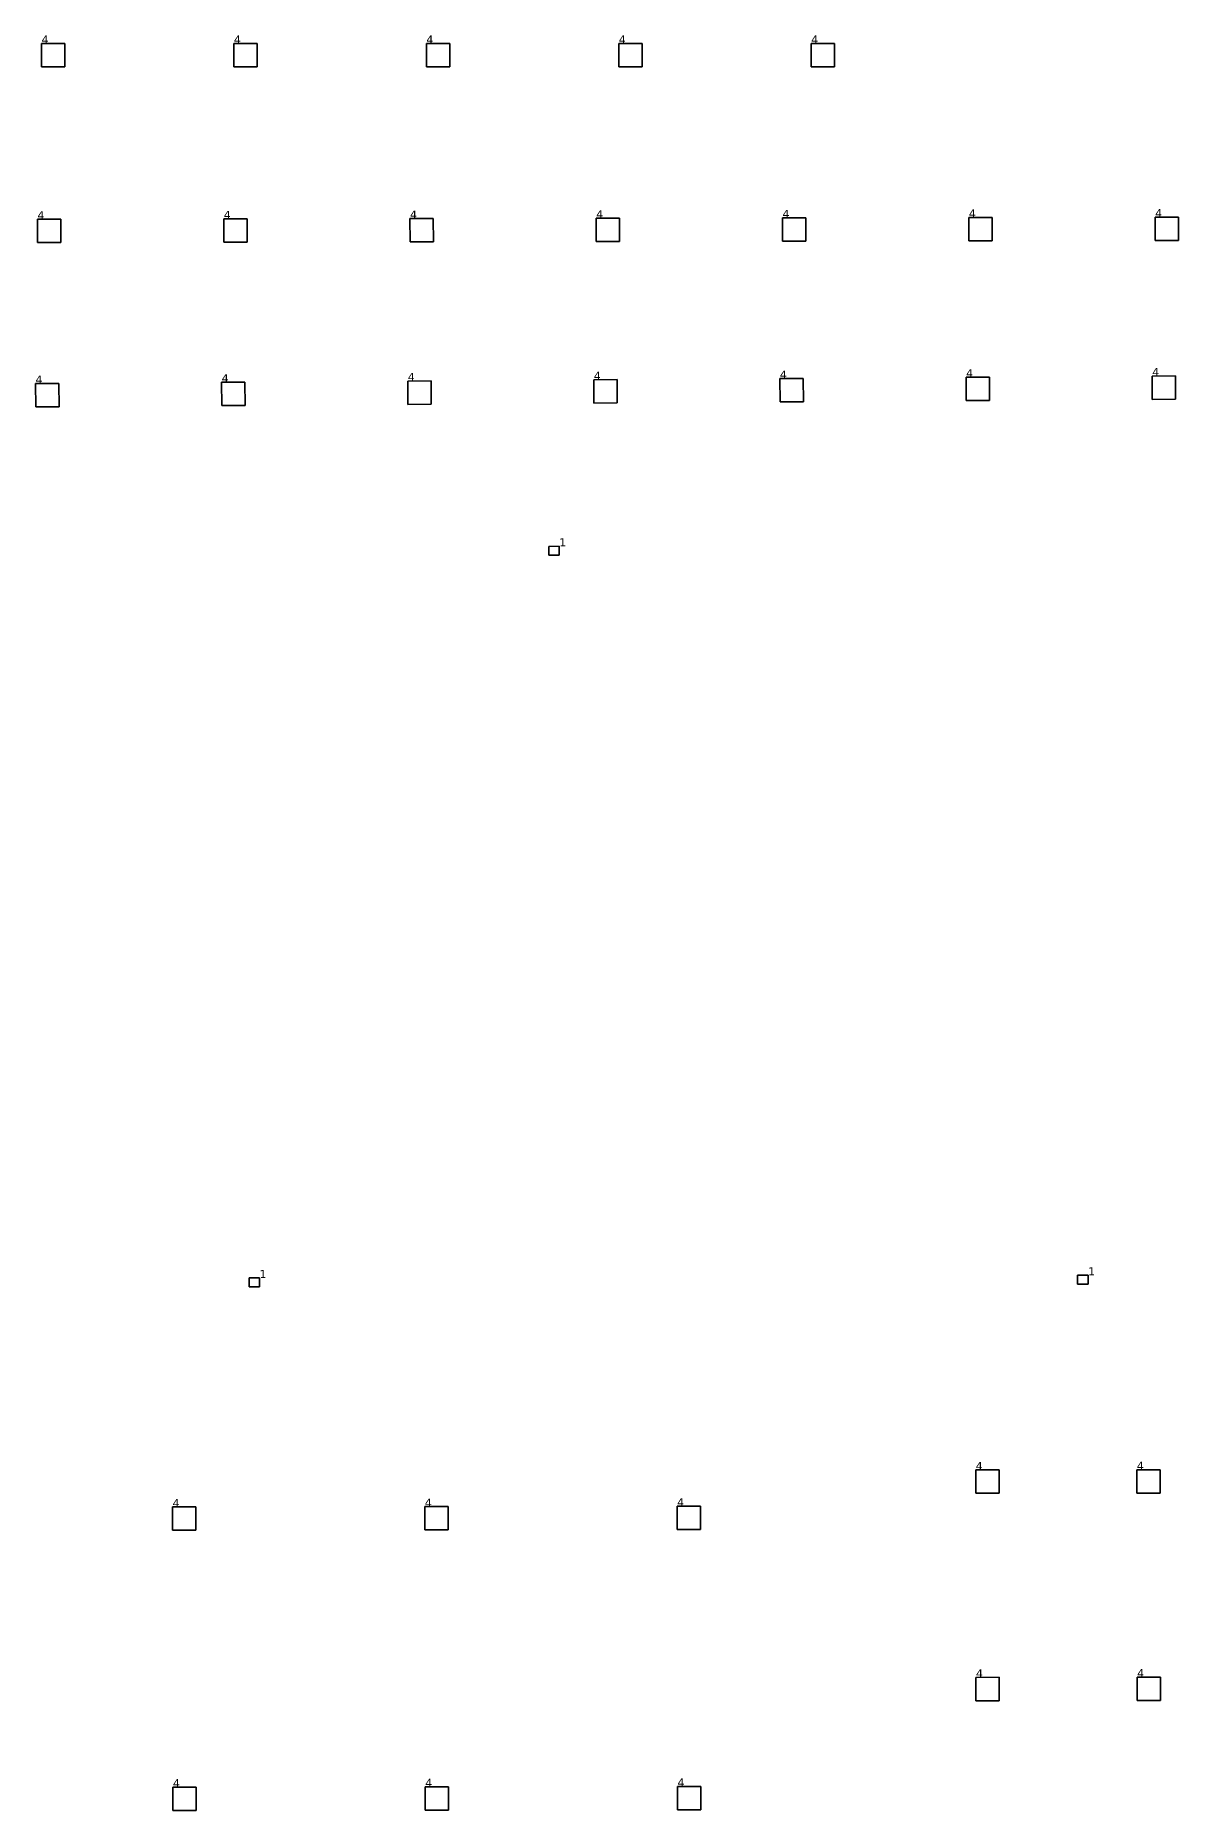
# Model space of a CAD drawing. Header units: inches. Extents: x -3 to 1235, y -1 to 963.
# Drawn here: x 78.65 to 104.36, y 103.44 to 143.37 of the extents above; entities that cross this region are included whole.
import ezdxf

# ---------------------------------------------------------------- set-up
doc = ezdxf.new("R2010")
doc.units = ezdxf.units.IN
doc.header["$MEASUREMENT"] = 0
doc.layers.add('DLX_TERR_LUM', color=7, linetype='Continuous', true_color=0x000000)
doc.layers.add('DLX_TERR_LUMKEY_IDX', color=7, linetype='Continuous', true_color=0x7f7f7f)
doc.styles.add('TableTextStyle', font='')
doc.styles.get('TableTextStyle').set_extended_font_data('VERDANA.TTF')

msp = doc.modelspace()

# ---------------------------------------------------------------- linework, layer by layer
at = {"layer": 'DLX_TERR_LUM'}
for points in [[(78.787, 142.666, 0), (78.787, 143.191, 0)], [(78.787, 143.191, 0), (78.787, 143.191, 0)], [(78.787, 143.191, 0), (78.787, 142.666, 0)], [(78.787, 143.191, 0), (79.312, 143.191, 0)], [(79.312, 143.191, 0), (78.787, 143.191, 0)], [(78.787, 143.191, 0), (78.787, 143.191, 0)], [(79.312, 143.191, 0), (78.787, 143.191, 0)], [(78.787, 143.191, 0), (78.787, 142.666, 0)], [(78.787, 142.666, 0), (78.787, 143.191, 0)], [(78.787, 143.191, 0), (79.312, 143.191, 0)], [(79.312, 143.191, 0), (79.312, 143.191, 0)], [(79.312, 143.191, 0), (79.312, 142.666, 0)], [(79.312, 142.666, 0), (79.312, 143.191, 0)], [(79.312, 143.191, 0), (79.312, 143.191, 0)], [(79.312, 142.666, 0), (79.312, 143.191, 0)], [(79.312, 143.191, 0), (79.312, 142.666, 0)], [(83.115, 142.666, 0), (83.115, 143.191, 0)], [(83.115, 143.191, 0), (83.115, 143.191, 0)], [(83.115, 143.191, 0), (83.115, 142.666, 0)], [(83.115, 143.191, 0), (83.64, 143.191, 0)], [(83.64, 143.191, 0), (83.115, 143.191, 0)], [(83.115, 143.191, 0), (83.115, 143.191, 0)], [(83.64, 143.191, 0), (83.115, 143.191, 0)], [(83.115, 143.191, 0), (83.115, 142.666, 0)], [(83.115, 142.666, 0), (83.115, 143.191, 0)], [(83.115, 143.191, 0), (83.64, 143.191, 0)], [(83.64, 143.191, 0), (83.64, 143.191, 0)], [(83.64, 143.191, 0), (83.64, 142.666, 0)], [(83.64, 142.666, 0), (83.64, 143.191, 0)], [(83.64, 143.191, 0), (83.64, 143.191, 0)], [(83.64, 142.666, 0), (83.64, 143.191, 0)], [(83.64, 143.191, 0), (83.64, 142.666, 0)], [(87.444, 142.666, 0), (87.444, 143.191, 0)], [(87.444, 143.191, 0), (87.444, 143.191, 0)], [(87.444, 143.191, 0), (87.444, 142.666, 0)], [(87.444, 143.191, 0), (87.969, 143.191, 0)], [(87.969, 143.191, 0), (87.444, 143.191, 0)], [(87.444, 143.191, 0), (87.444, 143.191, 0)], [(87.969, 143.191, 0), (87.444, 143.191, 0)], [(87.444, 143.191, 0), (87.444, 142.666, 0)], [(87.444, 142.666, 0), (87.444, 143.191, 0)], [(87.444, 143.191, 0), (87.969, 143.191, 0)], [(87.969, 143.191, 0), (87.969, 143.191, 0)], [(87.969, 143.191, 0), (87.969, 142.666, 0)], [(87.969, 142.666, 0), (87.969, 143.191, 0)], [(87.969, 143.191, 0), (87.969, 143.191, 0)], [(87.969, 142.666, 0), (87.969, 143.191, 0)], [(87.969, 143.191, 0), (87.969, 142.666, 0)], [(91.773, 142.666, 0), (91.773, 143.191, 0)], [(91.773, 143.191, 0), (91.773, 143.191, 0)], [(91.773, 143.191, 0), (91.773, 142.666, 0)], [(91.773, 143.191, 0), (92.298, 143.191, 0)], [(92.298, 143.191, 0), (91.773, 143.191, 0)], [(91.773, 143.191, 0), (91.773, 143.191, 0)], [(92.298, 143.191, 0), (91.773, 143.191, 0)], [(91.773, 143.191, 0), (91.773, 142.666, 0)], [(91.773, 142.666, 0), (91.773, 143.191, 0)], [(91.773, 143.191, 0), (92.298, 143.191, 0)], [(92.298, 143.191, 0), (92.298, 143.191, 0)], [(92.298, 143.191, 0), (92.298, 142.666, 0)], [(92.298, 142.666, 0), (92.298, 143.191, 0)], [(92.298, 143.191, 0), (92.298, 143.191, 0)], [(92.298, 142.666, 0), (92.298, 143.191, 0)], [(92.298, 143.191, 0), (92.298, 142.666, 0)], [(96.101, 142.666, 0), (96.101, 143.191, 0)], [(96.101, 143.191, 0), (96.101, 143.191, 0)], [(96.101, 143.191, 0), (96.101, 142.666, 0)], [(96.101, 143.191, 0), (96.626, 143.191, 0)], [(96.626, 143.191, 0), (96.101, 143.191, 0)], [(96.101, 143.191, 0), (96.101, 143.191, 0)], [(96.626, 143.191, 0), (96.101, 143.191, 0)], [(96.101, 143.191, 0), (96.101, 142.666, 0)], [(96.101, 142.666, 0), (96.101, 143.191, 0)], [(96.101, 143.191, 0), (96.626, 143.191, 0)], [(96.626, 143.191, 0), (96.626, 143.191, 0)], [(96.626, 143.191, 0), (96.626, 142.666, 0)], [(96.626, 142.666, 0), (96.626, 143.191, 0)], [(96.626, 143.191, 0), (96.626, 143.191, 0)], [(96.626, 142.666, 0), (96.626, 143.191, 0)], [(96.626, 143.191, 0), (96.626, 142.666, 0)], [(79.312, 142.666, 0), (78.787, 142.666, 0)], [(78.787, 142.666, 0), (78.787, 142.666, 0)], [(78.787, 142.666, 0), (79.312, 142.666, 0)], [(78.787, 142.666, 0), (78.787, 142.666, 0)], [(78.787, 142.666, 0), (79.312, 142.666, 0)], [(79.312, 142.666, 0), (78.787, 142.666, 0)], [(79.312, 142.666, 0), (79.312, 142.666, 0)], [(79.312, 142.666, 0), (79.312, 142.666, 0)], [(83.64, 142.666, 0), (83.115, 142.666, 0)], [(83.115, 142.666, 0), (83.115, 142.666, 0)], [(83.115, 142.666, 0), (83.64, 142.666, 0)], [(83.115, 142.666, 0), (83.115, 142.666, 0)], [(83.115, 142.666, 0), (83.64, 142.666, 0)], [(83.64, 142.666, 0), (83.115, 142.666, 0)], [(83.64, 142.666, 0), (83.64, 142.666, 0)], [(83.64, 142.666, 0), (83.64, 142.666, 0)], [(87.969, 142.666, 0), (87.444, 142.666, 0)], [(87.444, 142.666, 0), (87.444, 142.666, 0)], [(87.444, 142.666, 0), (87.969, 142.666, 0)], [(87.444, 142.666, 0), (87.444, 142.666, 0)], [(87.444, 142.666, 0), (87.969, 142.666, 0)], [(87.969, 142.666, 0), (87.444, 142.666, 0)], [(87.969, 142.666, 0), (87.969, 142.666, 0)], [(87.969, 142.666, 0), (87.969, 142.666, 0)], [(92.298, 142.666, 0), (91.773, 142.666, 0)], [(91.773, 142.666, 0), (91.773, 142.666, 0)], [(91.773, 142.666, 0), (92.298, 142.666, 0)], [(91.773, 142.666, 0), (91.773, 142.666, 0)], [(91.773, 142.666, 0), (92.298, 142.666, 0)], [(92.298, 142.666, 0), (91.773, 142.666, 0)], [(92.298, 142.666, 0), (92.298, 142.666, 0)], [(92.298, 142.666, 0), (92.298, 142.666, 0)], [(96.626, 142.666, 0), (96.101, 142.666, 0)], [(96.101, 142.666, 0), (96.101, 142.666, 0)], [(96.101, 142.666, 0), (96.626, 142.666, 0)], [(96.101, 142.666, 0), (96.101, 142.666, 0)], [(96.101, 142.666, 0), (96.626, 142.666, 0)], [(96.626, 142.666, 0), (96.101, 142.666, 0)], [(96.626, 142.666, 0), (96.626, 142.666, 0)], [(96.626, 142.666, 0), (96.626, 142.666, 0)], [(78.694, 139.237, 0), (79.219, 139.238, 0)], [(79.219, 139.238, 0), (78.694, 139.237, 0)], [(79.219, 139.238, 0), (78.694, 139.237, 0)], [(78.694, 139.237, 0), (79.219, 139.238, 0)], [(78.695, 138.712, 0), (78.694, 139.237, 0)], [(78.694, 139.237, 0), (78.694, 139.237, 0)], [(78.694, 139.237, 0), (78.695, 138.712, 0)], [(78.694, 139.237, 0), (78.694, 139.237, 0)], [(78.694, 139.237, 0), (78.695, 138.712, 0)], [(78.695, 138.712, 0), (78.694, 139.237, 0)], [(79.219, 139.238, 0), (79.219, 139.238, 0)], [(79.219, 139.238, 0), (79.22, 138.713, 0)], [(79.22, 138.713, 0), (79.219, 139.238, 0)], [(79.219, 139.238, 0), (79.219, 139.238, 0)], [(79.22, 138.713, 0), (79.219, 139.238, 0)], [(79.219, 139.238, 0), (79.22, 138.713, 0)], [(82.885, 139.245, 0), (83.41, 139.246, 0)], [(83.41, 139.246, 0), (82.885, 139.245, 0)], [(83.41, 139.246, 0), (82.885, 139.245, 0)], [(82.885, 139.245, 0), (83.41, 139.246, 0)], [(82.886, 138.72, 0), (82.885, 139.245, 0)], [(82.885, 139.245, 0), (82.885, 139.245, 0)], [(82.885, 139.245, 0), (82.886, 138.72, 0)], [(82.885, 139.245, 0), (82.885, 139.245, 0)], [(82.885, 139.245, 0), (82.886, 138.72, 0)], [(82.886, 138.72, 0), (82.885, 139.245, 0)], [(83.41, 139.246, 0), (83.41, 139.246, 0)], [(83.41, 139.246, 0), (83.411, 138.721, 0)], [(83.411, 138.721, 0), (83.41, 139.246, 0)], [(83.41, 139.246, 0), (83.41, 139.246, 0)], [(83.411, 138.721, 0), (83.41, 139.246, 0)], [(83.41, 139.246, 0), (83.411, 138.721, 0)], [(87.076, 139.253, 0), (87.601, 139.254, 0)], [(87.601, 139.254, 0), (87.076, 139.253, 0)], [(87.601, 139.254, 0), (87.076, 139.253, 0)], [(87.076, 139.253, 0), (87.601, 139.254, 0)], [(87.077, 138.728, 0), (87.076, 139.253, 0)], [(87.076, 139.253, 0), (87.076, 139.253, 0)], [(87.076, 139.253, 0), (87.077, 138.728, 0)], [(87.076, 139.253, 0), (87.076, 139.253, 0)], [(87.076, 139.253, 0), (87.077, 138.728, 0)], [(87.077, 138.728, 0), (87.076, 139.253, 0)], [(87.601, 139.254, 0), (87.601, 139.254, 0)], [(87.601, 139.254, 0), (87.602, 138.729, 0)], [(87.602, 138.729, 0), (87.601, 139.254, 0)], [(87.601, 139.254, 0), (87.601, 139.254, 0)], [(87.602, 138.729, 0), (87.601, 139.254, 0)], [(87.601, 139.254, 0), (87.602, 138.729, 0)], [(91.266, 139.261, 0), (91.791, 139.262, 0)], [(91.791, 139.262, 0), (91.266, 139.261, 0)], [(91.791, 139.262, 0), (91.266, 139.261, 0)], [(91.266, 139.261, 0), (91.791, 139.262, 0)], [(91.267, 138.736, 0), (91.266, 139.261, 0)], [(91.266, 139.261, 0), (91.266, 139.261, 0)], [(91.266, 139.261, 0), (91.267, 138.736, 0)], [(91.266, 139.261, 0), (91.266, 139.261, 0)], [(91.266, 139.261, 0), (91.267, 138.736, 0)], [(91.267, 138.736, 0), (91.266, 139.261, 0)], [(91.791, 139.262, 0), (91.791, 139.262, 0)], [(91.791, 139.262, 0), (91.792, 138.737, 0)], [(91.792, 138.737, 0), (91.791, 139.262, 0)], [(91.791, 139.262, 0), (91.791, 139.262, 0)], [(91.792, 138.737, 0), (91.791, 139.262, 0)], [(91.791, 139.262, 0), (91.792, 138.737, 0)], [(95.457, 139.269, 0), (95.982, 139.27, 0)], [(95.982, 139.27, 0), (95.457, 139.269, 0)], [(95.982, 139.27, 0), (95.457, 139.269, 0)], [(95.457, 139.269, 0), (95.982, 139.27, 0)], [(95.458, 138.744, 0), (95.457, 139.269, 0)], [(95.457, 139.269, 0), (95.457, 139.269, 0)], [(95.457, 139.269, 0), (95.458, 138.744, 0)], [(95.457, 139.269, 0), (95.457, 139.269, 0)], [(95.457, 139.269, 0), (95.458, 138.744, 0)], [(95.458, 138.744, 0), (95.457, 139.269, 0)], [(95.982, 139.27, 0), (95.982, 139.27, 0)], [(95.982, 139.27, 0), (95.983, 138.745, 0)], [(95.983, 138.745, 0), (95.982, 139.27, 0)], [(95.982, 139.27, 0), (95.982, 139.27, 0)], [(95.983, 138.745, 0), (95.982, 139.27, 0)], [(95.982, 139.27, 0), (95.983, 138.745, 0)], [(99.648, 139.277, 0), (100.173, 139.278, 0)], [(100.173, 139.278, 0), (99.648, 139.277, 0)], [(100.173, 139.278, 0), (99.648, 139.277, 0)], [(99.648, 139.277, 0), (100.173, 139.278, 0)], [(99.649, 138.752, 0), (99.648, 139.277, 0)], [(99.648, 139.277, 0), (99.648, 139.277, 0)], [(99.648, 139.277, 0), (99.649, 138.752, 0)], [(99.648, 139.277, 0), (99.648, 139.277, 0)], [(99.648, 139.277, 0), (99.649, 138.752, 0)], [(99.649, 138.752, 0), (99.648, 139.277, 0)], [(100.173, 139.278, 0), (100.173, 139.278, 0)], [(100.173, 139.278, 0), (100.174, 138.753, 0)], [(100.174, 138.753, 0), (100.173, 139.278, 0)], [(100.173, 139.278, 0), (100.173, 139.278, 0)], [(100.174, 138.753, 0), (100.173, 139.278, 0)], [(100.173, 139.278, 0), (100.174, 138.753, 0)], [(103.839, 139.285, 0), (104.364, 139.286, 0)], [(104.364, 139.286, 0), (103.839, 139.285, 0)], [(104.364, 139.286, 0), (103.839, 139.285, 0)], [(103.839, 139.285, 0), (104.364, 139.286, 0)], [(103.84, 138.76, 0), (103.839, 139.285, 0)], [(103.839, 139.285, 0), (103.839, 139.285, 0)], [(103.839, 139.285, 0), (103.84, 138.76, 0)], [(103.839, 139.285, 0), (103.839, 139.285, 0)], [(103.839, 139.285, 0), (103.84, 138.76, 0)], [(103.84, 138.76, 0), (103.839, 139.285, 0)], [(104.364, 139.286, 0), (104.364, 139.286, 0)], [(104.364, 139.286, 0), (104.365, 138.761, 0)], [(104.365, 138.761, 0), (104.364, 139.286, 0)], [(104.364, 139.286, 0), (104.364, 139.286, 0)], [(104.365, 138.761, 0), (104.364, 139.286, 0)], [(104.364, 139.286, 0), (104.365, 138.761, 0)], [(79.22, 138.713, 0), (78.695, 138.712, 0)], [(78.695, 138.712, 0), (79.22, 138.713, 0)], [(78.695, 138.712, 0), (79.22, 138.713, 0)], [(79.22, 138.713, 0), (78.695, 138.712, 0)], [(78.695, 138.712, 0), (78.695, 138.712, 0)], [(78.695, 138.712, 0), (78.695, 138.712, 0)], [(79.22, 138.713, 0), (79.22, 138.713, 0)], [(79.22, 138.713, 0), (79.22, 138.713, 0)], [(83.411, 138.721, 0), (82.886, 138.72, 0)], [(82.886, 138.72, 0), (83.411, 138.721, 0)], [(82.886, 138.72, 0), (83.411, 138.721, 0)], [(83.411, 138.721, 0), (82.886, 138.72, 0)], [(82.886, 138.72, 0), (82.886, 138.72, 0)], [(82.886, 138.72, 0), (82.886, 138.72, 0)], [(83.411, 138.721, 0), (83.411, 138.721, 0)], [(83.411, 138.721, 0), (83.411, 138.721, 0)], [(87.602, 138.729, 0), (87.077, 138.728, 0)], [(87.077, 138.728, 0), (87.602, 138.729, 0)], [(87.077, 138.728, 0), (87.602, 138.729, 0)], [(87.602, 138.729, 0), (87.077, 138.728, 0)], [(87.077, 138.728, 0), (87.077, 138.728, 0)], [(87.077, 138.728, 0), (87.077, 138.728, 0)], [(87.602, 138.729, 0), (87.602, 138.729, 0)], [(87.602, 138.729, 0), (87.602, 138.729, 0)], [(91.792, 138.737, 0), (91.267, 138.736, 0)], [(91.267, 138.736, 0), (91.792, 138.737, 0)], [(91.267, 138.736, 0), (91.792, 138.737, 0)], [(91.792, 138.737, 0), (91.267, 138.736, 0)], [(91.267, 138.736, 0), (91.267, 138.736, 0)], [(91.267, 138.736, 0), (91.267, 138.736, 0)], [(91.792, 138.737, 0), (91.792, 138.737, 0)], [(91.792, 138.737, 0), (91.792, 138.737, 0)], [(95.983, 138.745, 0), (95.458, 138.744, 0)], [(95.458, 138.744, 0), (95.983, 138.745, 0)], [(95.458, 138.744, 0), (95.983, 138.745, 0)], [(95.983, 138.745, 0), (95.458, 138.744, 0)], [(95.458, 138.744, 0), (95.458, 138.744, 0)], [(95.458, 138.744, 0), (95.458, 138.744, 0)], [(95.983, 138.745, 0), (95.983, 138.745, 0)], [(95.983, 138.745, 0), (95.983, 138.745, 0)], [(100.174, 138.753, 0), (99.649, 138.752, 0)], [(99.649, 138.752, 0), (100.174, 138.753, 0)], [(99.649, 138.752, 0), (100.174, 138.753, 0)], [(100.174, 138.753, 0), (99.649, 138.752, 0)], [(99.649, 138.752, 0), (99.649, 138.752, 0)], [(99.649, 138.752, 0), (99.649, 138.752, 0)], [(100.174, 138.753, 0), (100.174, 138.753, 0)], [(100.174, 138.753, 0), (100.174, 138.753, 0)], [(104.365, 138.761, 0), (103.84, 138.76, 0)], [(103.84, 138.76, 0), (104.365, 138.761, 0)], [(103.84, 138.76, 0), (104.365, 138.761, 0)], [(104.365, 138.761, 0), (103.84, 138.76, 0)], [(103.84, 138.76, 0), (103.84, 138.76, 0)], [(103.84, 138.76, 0), (103.84, 138.76, 0)], [(104.365, 138.761, 0), (104.365, 138.761, 0)], [(104.365, 138.761, 0), (104.365, 138.761, 0)], [(78.651, 135.542, 0), (79.176, 135.545, 0)], [(79.176, 135.545, 0), (78.651, 135.542, 0)], [(79.176, 135.545, 0), (78.651, 135.542, 0)], [(78.651, 135.542, 0), (79.176, 135.545, 0)], [(78.655, 135.017, 0), (78.651, 135.542, 0)], [(78.651, 135.542, 0), (78.651, 135.542, 0)], [(78.651, 135.542, 0), (78.655, 135.017, 0)], [(78.651, 135.542, 0), (78.651, 135.542, 0)], [(78.651, 135.542, 0), (78.655, 135.017, 0)], [(78.655, 135.017, 0), (78.651, 135.542, 0)], [(79.176, 135.545, 0), (79.176, 135.545, 0)], [(79.176, 135.545, 0), (79.18, 135.02, 0)], [(79.18, 135.02, 0), (79.176, 135.545, 0)], [(79.176, 135.545, 0), (79.176, 135.545, 0)], [(79.18, 135.02, 0), (79.176, 135.545, 0)], [(79.176, 135.545, 0), (79.18, 135.02, 0)], [(82.838, 135.57, 0), (83.363, 135.574, 0)], [(83.363, 135.574, 0), (82.838, 135.57, 0)], [(83.363, 135.574, 0), (82.838, 135.57, 0)], [(82.838, 135.57, 0), (83.363, 135.574, 0)], [(82.841, 135.045, 0), (82.838, 135.57, 0)], [(82.838, 135.57, 0), (82.838, 135.57, 0)], [(82.838, 135.57, 0), (82.841, 135.045, 0)], [(82.838, 135.57, 0), (82.838, 135.57, 0)], [(82.838, 135.57, 0), (82.841, 135.045, 0)], [(82.841, 135.045, 0), (82.838, 135.57, 0)], [(83.363, 135.574, 0), (83.363, 135.574, 0)], [(83.363, 135.574, 0), (83.366, 135.049, 0)], [(83.366, 135.049, 0), (83.363, 135.574, 0)], [(83.363, 135.574, 0), (83.363, 135.574, 0)], [(83.366, 135.049, 0), (83.363, 135.574, 0)], [(83.363, 135.574, 0), (83.366, 135.049, 0)], [(87.025, 135.598, 0), (87.55, 135.602, 0)], [(87.55, 135.602, 0), (87.025, 135.598, 0)], [(87.55, 135.602, 0), (87.025, 135.598, 0)], [(87.025, 135.598, 0), (87.55, 135.602, 0)], [(87.028, 135.073, 0), (87.025, 135.598, 0)], [(87.025, 135.598, 0), (87.025, 135.598, 0)], [(87.025, 135.598, 0), (87.028, 135.073, 0)], [(87.025, 135.598, 0), (87.025, 135.598, 0)], [(87.025, 135.598, 0), (87.028, 135.073, 0)], [(87.028, 135.073, 0), (87.025, 135.598, 0)], [(87.55, 135.602, 0), (87.55, 135.602, 0)], [(87.55, 135.602, 0), (87.553, 135.077, 0)], [(87.553, 135.077, 0), (87.55, 135.602, 0)], [(87.55, 135.602, 0), (87.55, 135.602, 0)], [(87.553, 135.077, 0), (87.55, 135.602, 0)], [(87.55, 135.602, 0), (87.553, 135.077, 0)], [(91.211, 135.627, 0), (91.736, 135.63, 0)], [(91.736, 135.63, 0), (91.211, 135.627, 0)], [(91.736, 135.63, 0), (91.211, 135.627, 0)], [(91.211, 135.627, 0), (91.736, 135.63, 0)], [(91.215, 135.102, 0), (91.211, 135.627, 0)], [(91.211, 135.627, 0), (91.211, 135.627, 0)], [(91.211, 135.627, 0), (91.215, 135.102, 0)], [(91.211, 135.627, 0), (91.211, 135.627, 0)], [(91.211, 135.627, 0), (91.215, 135.102, 0)], [(91.215, 135.102, 0), (91.211, 135.627, 0)], [(91.736, 135.63, 0), (91.736, 135.63, 0)], [(91.736, 135.63, 0), (91.74, 135.105, 0)], [(91.74, 135.105, 0), (91.736, 135.63, 0)], [(91.736, 135.63, 0), (91.736, 135.63, 0)], [(91.74, 135.105, 0), (91.736, 135.63, 0)], [(91.736, 135.63, 0), (91.74, 135.105, 0)], [(95.398, 135.655, 0), (95.923, 135.658, 0)], [(95.923, 135.658, 0), (95.398, 135.655, 0)], [(95.923, 135.658, 0), (95.398, 135.655, 0)], [(95.398, 135.655, 0), (95.923, 135.658, 0)], [(95.402, 135.13, 0), (95.398, 135.655, 0)], [(95.398, 135.655, 0), (95.398, 135.655, 0)], [(95.398, 135.655, 0), (95.402, 135.13, 0)], [(95.398, 135.655, 0), (95.398, 135.655, 0)], [(95.398, 135.655, 0), (95.402, 135.13, 0)], [(95.402, 135.13, 0), (95.398, 135.655, 0)], [(95.923, 135.658, 0), (95.923, 135.658, 0)], [(95.923, 135.658, 0), (95.927, 135.133, 0)], [(95.927, 135.133, 0), (95.923, 135.658, 0)], [(95.923, 135.658, 0), (95.923, 135.658, 0)], [(95.927, 135.133, 0), (95.923, 135.658, 0)], [(95.923, 135.658, 0), (95.927, 135.133, 0)], [(99.585, 135.683, 0), (100.11, 135.687, 0)], [(100.11, 135.687, 0), (99.585, 135.683, 0)], [(100.11, 135.687, 0), (99.585, 135.683, 0)], [(99.585, 135.683, 0), (100.11, 135.687, 0)], [(99.588, 135.158, 0), (99.585, 135.683, 0)], [(99.585, 135.683, 0), (99.585, 135.683, 0)], [(99.585, 135.683, 0), (99.588, 135.158, 0)], [(99.585, 135.683, 0), (99.585, 135.683, 0)], [(99.585, 135.683, 0), (99.588, 135.158, 0)], [(99.588, 135.158, 0), (99.585, 135.683, 0)], [(100.11, 135.687, 0), (100.11, 135.687, 0)], [(100.11, 135.687, 0), (100.113, 135.162, 0)], [(100.113, 135.162, 0), (100.11, 135.687, 0)], [(100.11, 135.687, 0), (100.11, 135.687, 0)], [(100.113, 135.162, 0), (100.11, 135.687, 0)], [(100.11, 135.687, 0), (100.113, 135.162, 0)], [(103.772, 135.711, 0), (104.297, 135.715, 0)], [(104.297, 135.715, 0), (103.772, 135.711, 0)], [(104.297, 135.715, 0), (103.772, 135.711, 0)], [(103.772, 135.711, 0), (104.297, 135.715, 0)], [(103.775, 135.186, 0), (103.772, 135.711, 0)], [(103.772, 135.711, 0), (103.772, 135.711, 0)], [(103.772, 135.711, 0), (103.775, 135.186, 0)], [(103.772, 135.711, 0), (103.772, 135.711, 0)], [(103.772, 135.711, 0), (103.775, 135.186, 0)], [(103.775, 135.186, 0), (103.772, 135.711, 0)], [(104.297, 135.715, 0), (104.297, 135.715, 0)], [(104.297, 135.715, 0), (104.3, 135.19, 0)], [(104.3, 135.19, 0), (104.297, 135.715, 0)], [(104.297, 135.715, 0), (104.297, 135.715, 0)], [(104.3, 135.19, 0), (104.297, 135.715, 0)], [(104.297, 135.715, 0), (104.3, 135.19, 0)], [(79.18, 135.02, 0), (78.655, 135.017, 0)], [(78.655, 135.017, 0), (79.18, 135.02, 0)], [(78.655, 135.017, 0), (79.18, 135.02, 0)], [(79.18, 135.02, 0), (78.655, 135.017, 0)], [(78.655, 135.017, 0), (78.655, 135.017, 0)], [(78.655, 135.017, 0), (78.655, 135.017, 0)], [(79.18, 135.02, 0), (79.18, 135.02, 0)], [(79.18, 135.02, 0), (79.18, 135.02, 0)], [(83.366, 135.049, 0), (82.841, 135.045, 0)], [(82.841, 135.045, 0), (83.366, 135.049, 0)], [(82.841, 135.045, 0), (83.366, 135.049, 0)], [(83.366, 135.049, 0), (82.841, 135.045, 0)], [(82.841, 135.045, 0), (82.841, 135.045, 0)], [(82.841, 135.045, 0), (82.841, 135.045, 0)], [(83.366, 135.049, 0), (83.366, 135.049, 0)], [(83.366, 135.049, 0), (83.366, 135.049, 0)], [(87.553, 135.077, 0), (87.028, 135.073, 0)], [(87.028, 135.073, 0), (87.553, 135.077, 0)], [(87.028, 135.073, 0), (87.553, 135.077, 0)], [(87.553, 135.077, 0), (87.028, 135.073, 0)], [(87.028, 135.073, 0), (87.028, 135.073, 0)], [(87.028, 135.073, 0), (87.028, 135.073, 0)], [(87.553, 135.077, 0), (87.553, 135.077, 0)], [(87.553, 135.077, 0), (87.553, 135.077, 0)], [(91.74, 135.105, 0), (91.215, 135.102, 0)], [(91.215, 135.102, 0), (91.74, 135.105, 0)], [(91.215, 135.102, 0), (91.74, 135.105, 0)], [(91.74, 135.105, 0), (91.215, 135.102, 0)], [(91.215, 135.102, 0), (91.215, 135.102, 0)], [(91.215, 135.102, 0), (91.215, 135.102, 0)], [(91.74, 135.105, 0), (91.74, 135.105, 0)], [(91.74, 135.105, 0), (91.74, 135.105, 0)], [(95.927, 135.133, 0), (95.402, 135.13, 0)], [(95.402, 135.13, 0), (95.927, 135.133, 0)], [(95.402, 135.13, 0), (95.927, 135.133, 0)], [(95.927, 135.133, 0), (95.402, 135.13, 0)], [(95.402, 135.13, 0), (95.402, 135.13, 0)], [(95.402, 135.13, 0), (95.402, 135.13, 0)], [(95.927, 135.133, 0), (95.927, 135.133, 0)], [(95.927, 135.133, 0), (95.927, 135.133, 0)], [(100.113, 135.162, 0), (99.588, 135.158, 0)], [(99.588, 135.158, 0), (100.113, 135.162, 0)], [(99.588, 135.158, 0), (100.113, 135.162, 0)], [(100.113, 135.162, 0), (99.588, 135.158, 0)], [(99.588, 135.158, 0), (99.588, 135.158, 0)], [(99.588, 135.158, 0), (99.588, 135.158, 0)], [(100.113, 135.162, 0), (100.113, 135.162, 0)], [(100.113, 135.162, 0), (100.113, 135.162, 0)], [(104.3, 135.19, 0), (103.775, 135.186, 0)], [(103.775, 135.186, 0), (104.3, 135.19, 0)], [(103.775, 135.186, 0), (104.3, 135.19, 0)], [(104.3, 135.19, 0), (103.775, 135.186, 0)], [(103.775, 135.186, 0), (103.775, 135.186, 0)], [(103.775, 135.186, 0), (103.775, 135.186, 0)], [(104.3, 135.19, 0), (104.3, 135.19, 0)], [(104.3, 135.19, 0), (104.3, 135.19, 0)], [(90.198, 131.879, 0), (90.433, 131.88, 0)], [(90.433, 131.88, 0), (90.198, 131.879, 0)], [(90.433, 131.88, 0), (90.198, 131.879, 0)], [(90.198, 131.879, 0), (90.433, 131.88, 0)], [(90.198, 131.679, 0), (90.198, 131.879, 0)], [(90.198, 131.879, 0), (90.198, 131.879, 0)], [(90.198, 131.879, 0), (90.198, 131.679, 0)], [(90.198, 131.879, 0), (90.198, 131.879, 0)], [(90.198, 131.879, 0), (90.198, 131.679, 0)], [(90.198, 131.679, 0), (90.198, 131.879, 0)], [(90.433, 131.88, 0), (90.433, 131.68, 0)], [(90.433, 131.68, 0), (90.433, 131.88, 0)], [(90.433, 131.88, 0), (90.433, 131.88, 0)], [(90.433, 131.88, 0), (90.433, 131.88, 0)], [(90.433, 131.68, 0), (90.433, 131.88, 0)], [(90.433, 131.88, 0), (90.433, 131.68, 0)], [(90.433, 131.68, 0), (90.198, 131.679, 0)], [(90.198, 131.679, 0), (90.433, 131.68, 0)], [(90.198, 131.679, 0), (90.433, 131.68, 0)], [(90.433, 131.68, 0), (90.198, 131.679, 0)], [(90.198, 131.679, 0), (90.198, 131.679, 0)], [(90.198, 131.679, 0), (90.198, 131.679, 0)], [(90.433, 131.68, 0), (90.433, 131.68, 0)], [(90.433, 131.68, 0), (90.433, 131.68, 0)], [(83.456, 115.222, 0), (83.456, 115.422, 0)], [(83.456, 115.422, 0), (83.456, 115.422, 0)], [(83.456, 115.422, 0), (83.456, 115.222, 0)], [(83.456, 115.422, 0), (83.691, 115.422, 0)], [(83.691, 115.422, 0), (83.456, 115.422, 0)], [(83.456, 115.422, 0), (83.456, 115.422, 0)], [(83.456, 115.422, 0), (83.456, 115.222, 0)], [(83.691, 115.422, 0), (83.456, 115.422, 0)], [(83.456, 115.222, 0), (83.456, 115.422, 0)], [(83.456, 115.422, 0), (83.691, 115.422, 0)], [(83.691, 115.422, 0), (83.691, 115.222, 0)], [(83.691, 115.222, 0), (83.691, 115.422, 0)], [(83.691, 115.422, 0), (83.691, 115.422, 0)], [(83.691, 115.422, 0), (83.691, 115.422, 0)], [(83.691, 115.222, 0), (83.691, 115.422, 0)], [(83.691, 115.422, 0), (83.691, 115.222, 0)], [(102.095, 115.282, 0), (102.095, 115.482, 0)], [(102.095, 115.482, 0), (102.095, 115.482, 0)], [(102.095, 115.482, 0), (102.095, 115.282, 0)], [(102.095, 115.482, 0), (102.33, 115.482, 0)], [(102.33, 115.482, 0), (102.095, 115.482, 0)], [(102.095, 115.482, 0), (102.095, 115.482, 0)], [(102.095, 115.482, 0), (102.095, 115.282, 0)], [(102.33, 115.482, 0), (102.095, 115.482, 0)], [(102.095, 115.282, 0), (102.095, 115.482, 0)], [(102.095, 115.482, 0), (102.33, 115.482, 0)], [(102.33, 115.482, 0), (102.33, 115.282, 0)], [(102.33, 115.282, 0), (102.33, 115.482, 0)], [(102.33, 115.482, 0), (102.33, 115.482, 0)], [(102.33, 115.482, 0), (102.33, 115.482, 0)], [(102.33, 115.282, 0), (102.33, 115.482, 0)], [(102.33, 115.482, 0), (102.33, 115.282, 0)], [(83.691, 115.222, 0), (83.456, 115.222, 0)], [(83.456, 115.222, 0), (83.456, 115.222, 0)], [(83.456, 115.222, 0), (83.691, 115.222, 0)], [(83.456, 115.222, 0), (83.456, 115.222, 0)], [(83.456, 115.222, 0), (83.691, 115.222, 0)], [(83.691, 115.222, 0), (83.456, 115.222, 0)], [(83.691, 115.222, 0), (83.691, 115.222, 0)], [(83.691, 115.222, 0), (83.691, 115.222, 0)], [(102.33, 115.282, 0), (102.095, 115.282, 0)], [(102.095, 115.282, 0), (102.095, 115.282, 0)], [(102.095, 115.282, 0), (102.33, 115.282, 0)], [(102.095, 115.282, 0), (102.095, 115.282, 0)], [(102.095, 115.282, 0), (102.33, 115.282, 0)], [(102.33, 115.282, 0), (102.095, 115.282, 0)], [(102.33, 115.282, 0), (102.33, 115.282, 0)], [(102.33, 115.282, 0), (102.33, 115.282, 0)], [(99.802, 111.103, 0), (100.327, 111.104, 0)], [(100.327, 111.104, 0), (99.802, 111.103, 0)], [(100.327, 111.104, 0), (99.802, 111.103, 0)], [(99.802, 111.103, 0), (100.327, 111.104, 0)], [(99.803, 110.578, 0), (99.802, 111.103, 0)], [(99.802, 111.103, 0), (99.802, 111.103, 0)], [(99.802, 111.103, 0), (99.803, 110.578, 0)], [(99.802, 111.103, 0), (99.802, 111.103, 0)], [(99.802, 111.103, 0), (99.803, 110.578, 0)], [(99.803, 110.578, 0), (99.802, 111.103, 0)], [(100.327, 111.104, 0), (100.327, 111.104, 0)], [(100.327, 111.104, 0), (100.328, 110.579, 0)], [(100.328, 110.579, 0), (100.327, 111.104, 0)], [(100.327, 111.104, 0), (100.327, 111.104, 0)], [(100.328, 110.579, 0), (100.327, 111.104, 0)], [(100.327, 111.104, 0), (100.328, 110.579, 0)], [(103.427, 111.108, 0), (103.952, 111.109, 0)], [(103.952, 111.109, 0), (103.427, 111.108, 0)], [(103.952, 111.109, 0), (103.427, 111.108, 0)], [(103.427, 111.108, 0), (103.952, 111.109, 0)], [(103.428, 110.583, 0), (103.427, 111.108, 0)], [(103.427, 111.108, 0), (103.427, 111.108, 0)], [(103.427, 111.108, 0), (103.428, 110.583, 0)], [(103.427, 111.108, 0), (103.427, 111.108, 0)], [(103.427, 111.108, 0), (103.428, 110.583, 0)], [(103.428, 110.583, 0), (103.427, 111.108, 0)], [(103.952, 111.109, 0), (103.952, 111.109, 0)], [(103.952, 111.109, 0), (103.953, 110.584, 0)], [(103.953, 110.584, 0), (103.952, 111.109, 0)], [(103.952, 111.109, 0), (103.952, 111.109, 0)], [(103.953, 110.584, 0), (103.952, 111.109, 0)], [(103.952, 111.109, 0), (103.953, 110.584, 0)], [(81.734, 110.271, 0), (82.259, 110.272, 0)], [(82.259, 110.272, 0), (81.734, 110.271, 0)], [(82.259, 110.272, 0), (81.734, 110.271, 0)], [(81.734, 110.271, 0), (82.259, 110.272, 0)], [(81.735, 109.746, 0), (81.734, 110.271, 0)], [(81.734, 110.271, 0), (81.734, 110.271, 0)], [(81.734, 110.271, 0), (81.735, 109.746, 0)], [(81.734, 110.271, 0), (81.734, 110.271, 0)], [(81.734, 110.271, 0), (81.735, 109.746, 0)], [(81.735, 109.746, 0), (81.734, 110.271, 0)], [(82.259, 110.272, 0), (82.259, 110.272, 0)], [(82.259, 110.272, 0), (82.26, 109.747, 0)], [(82.26, 109.747, 0), (82.259, 110.272, 0)], [(82.259, 110.272, 0), (82.259, 110.272, 0)], [(82.26, 109.747, 0), (82.259, 110.272, 0)], [(82.259, 110.272, 0), (82.26, 109.747, 0)], [(87.41, 110.279, 0), (87.935, 110.28, 0)], [(87.935, 110.28, 0), (87.41, 110.279, 0)], [(87.935, 110.28, 0), (87.41, 110.279, 0)], [(87.41, 110.279, 0), (87.935, 110.28, 0)], [(87.41, 109.754, 0), (87.41, 110.279, 0)], [(87.41, 110.279, 0), (87.41, 110.279, 0)], [(87.41, 110.279, 0), (87.41, 109.754, 0)], [(87.41, 110.279, 0), (87.41, 110.279, 0)], [(87.41, 110.279, 0), (87.41, 109.754, 0)], [(87.41, 109.754, 0), (87.41, 110.279, 0)], [(87.935, 110.28, 0), (87.935, 110.28, 0)], [(87.935, 110.28, 0), (87.935, 109.755, 0)], [(87.935, 109.755, 0), (87.935, 110.28, 0)], [(87.935, 110.28, 0), (87.935, 110.28, 0)], [(87.935, 109.755, 0), (87.935, 110.28, 0)], [(87.935, 110.28, 0), (87.935, 109.755, 0)], [(93.086, 109.762, 0), (93.085, 110.287, 0)], [(93.085, 110.287, 0), (93.085, 110.287, 0)], [(93.085, 110.287, 0), (93.086, 109.762, 0)], [(93.085, 110.287, 0), (93.61, 110.287, 0)], [(93.61, 110.287, 0), (93.085, 110.287, 0)], [(93.085, 110.287, 0), (93.085, 110.287, 0)], [(93.61, 110.287, 0), (93.085, 110.287, 0)], [(93.085, 110.287, 0), (93.086, 109.762, 0)], [(93.086, 109.762, 0), (93.085, 110.287, 0)], [(93.085, 110.287, 0), (93.61, 110.287, 0)], [(93.61, 110.287, 0), (93.61, 110.287, 0)], [(93.61, 110.287, 0), (93.611, 109.762, 0)], [(93.611, 109.762, 0), (93.61, 110.287, 0)], [(93.61, 110.287, 0), (93.61, 110.287, 0)], [(93.611, 109.762, 0), (93.61, 110.287, 0)], [(93.61, 110.287, 0), (93.611, 109.762, 0)], [(100.328, 110.579, 0), (99.803, 110.578, 0)], [(99.803, 110.578, 0), (100.328, 110.579, 0)], [(99.803, 110.578, 0), (100.328, 110.579, 0)], [(100.328, 110.579, 0), (99.803, 110.578, 0)], [(99.803, 110.578, 0), (99.803, 110.578, 0)], [(99.803, 110.578, 0), (99.803, 110.578, 0)], [(100.328, 110.579, 0), (100.328, 110.579, 0)], [(100.328, 110.579, 0), (100.328, 110.579, 0)], [(103.953, 110.584, 0), (103.428, 110.583, 0)], [(103.428, 110.583, 0), (103.953, 110.584, 0)], [(103.428, 110.583, 0), (103.953, 110.584, 0)], [(103.953, 110.584, 0), (103.428, 110.583, 0)], [(103.428, 110.583, 0), (103.428, 110.583, 0)], [(103.428, 110.583, 0), (103.428, 110.583, 0)], [(103.953, 110.584, 0), (103.953, 110.584, 0)], [(103.953, 110.584, 0), (103.953, 110.584, 0)], [(82.26, 109.747, 0), (81.735, 109.746, 0)], [(81.735, 109.746, 0), (82.26, 109.747, 0)], [(81.735, 109.746, 0), (82.26, 109.747, 0)], [(82.26, 109.747, 0), (81.735, 109.746, 0)], [(81.735, 109.746, 0), (81.735, 109.746, 0)], [(81.735, 109.746, 0), (81.735, 109.746, 0)], [(82.26, 109.747, 0), (82.26, 109.747, 0)], [(82.26, 109.747, 0), (82.26, 109.747, 0)], [(87.935, 109.755, 0), (87.41, 109.754, 0)], [(87.41, 109.754, 0), (87.935, 109.755, 0)], [(87.41, 109.754, 0), (87.935, 109.755, 0)], [(87.935, 109.755, 0), (87.41, 109.754, 0)], [(87.41, 109.754, 0), (87.41, 109.754, 0)], [(87.41, 109.754, 0), (87.41, 109.754, 0)], [(87.935, 109.755, 0), (87.935, 109.755, 0)], [(87.935, 109.755, 0), (87.935, 109.755, 0)], [(93.611, 109.762, 0), (93.086, 109.762, 0)], [(93.086, 109.762, 0), (93.086, 109.762, 0)], [(93.086, 109.762, 0), (93.611, 109.762, 0)], [(93.086, 109.762, 0), (93.086, 109.762, 0)], [(93.086, 109.762, 0), (93.611, 109.762, 0)], [(93.611, 109.762, 0), (93.086, 109.762, 0)], [(93.611, 109.762, 0), (93.611, 109.762, 0)], [(93.611, 109.762, 0), (93.611, 109.762, 0)], [(99.808, 106.438, 0), (100.333, 106.439, 0)], [(100.333, 106.439, 0), (99.808, 106.438, 0)], [(100.333, 106.439, 0), (99.808, 106.438, 0)], [(99.808, 106.438, 0), (100.333, 106.439, 0)], [(99.809, 105.913, 0), (99.808, 106.438, 0)], [(99.808, 106.438, 0), (99.808, 106.438, 0)], [(99.808, 106.438, 0), (99.809, 105.913, 0)], [(99.808, 106.438, 0), (99.808, 106.438, 0)], [(99.808, 106.438, 0), (99.809, 105.913, 0)], [(99.809, 105.913, 0), (99.808, 106.438, 0)], [(100.333, 106.439, 0), (100.333, 106.439, 0)], [(100.333, 106.439, 0), (100.334, 105.914, 0)], [(100.334, 105.914, 0), (100.333, 106.439, 0)], [(100.333, 106.439, 0), (100.333, 106.439, 0)], [(100.334, 105.914, 0), (100.333, 106.439, 0)], [(100.333, 106.439, 0), (100.334, 105.914, 0)], [(103.434, 106.443, 0), (103.959, 106.444, 0)], [(103.959, 106.444, 0), (103.434, 106.443, 0)], [(103.959, 106.444, 0), (103.434, 106.443, 0)], [(103.434, 106.443, 0), (103.959, 106.444, 0)], [(103.435, 105.918, 0), (103.434, 106.443, 0)], [(103.434, 106.443, 0), (103.434, 106.443, 0)], [(103.434, 106.443, 0), (103.435, 105.918, 0)], [(103.434, 106.443, 0), (103.434, 106.443, 0)], [(103.434, 106.443, 0), (103.435, 105.918, 0)], [(103.435, 105.918, 0), (103.434, 106.443, 0)], [(103.959, 106.444, 0), (103.959, 106.444, 0)], [(103.959, 106.444, 0), (103.96, 105.919, 0)], [(103.96, 105.919, 0), (103.959, 106.444, 0)], [(103.959, 106.444, 0), (103.959, 106.444, 0)], [(103.96, 105.919, 0), (103.959, 106.444, 0)], [(103.959, 106.444, 0), (103.96, 105.919, 0)], [(100.334, 105.914, 0), (99.809, 105.913, 0)], [(99.809, 105.913, 0), (100.334, 105.914, 0)], [(99.809, 105.913, 0), (100.334, 105.914, 0)], [(100.334, 105.914, 0), (99.809, 105.913, 0)], [(99.809, 105.913, 0), (99.809, 105.913, 0)], [(99.809, 105.913, 0), (99.809, 105.913, 0)], [(100.334, 105.914, 0), (100.334, 105.914, 0)], [(100.334, 105.914, 0), (100.334, 105.914, 0)], [(103.96, 105.919, 0), (103.435, 105.918, 0)], [(103.435, 105.918, 0), (103.96, 105.919, 0)], [(103.435, 105.918, 0), (103.96, 105.919, 0)], [(103.96, 105.919, 0), (103.435, 105.918, 0)], [(103.435, 105.918, 0), (103.435, 105.918, 0)], [(103.435, 105.918, 0), (103.435, 105.918, 0)], [(103.96, 105.919, 0), (103.96, 105.919, 0)], [(103.96, 105.919, 0), (103.96, 105.919, 0)], [(81.743, 103.444, 0), (81.742, 103.969, 0)], [(81.742, 103.969, 0), (81.742, 103.969, 0)], [(81.742, 103.969, 0), (81.743, 103.444, 0)], [(81.742, 103.969, 0), (82.267, 103.969, 0)], [(82.267, 103.969, 0), (81.742, 103.969, 0)], [(81.742, 103.969, 0), (81.742, 103.969, 0)], [(82.267, 103.969, 0), (81.742, 103.969, 0)], [(81.742, 103.969, 0), (81.743, 103.444, 0)], [(81.743, 103.444, 0), (81.742, 103.969, 0)], [(81.742, 103.969, 0), (82.267, 103.969, 0)], [(82.267, 103.969, 0), (82.267, 103.969, 0)], [(82.267, 103.969, 0), (82.268, 103.444, 0)], [(82.268, 103.444, 0), (82.267, 103.969, 0)], [(82.267, 103.969, 0), (82.267, 103.969, 0)], [(82.268, 103.444, 0), (82.267, 103.969, 0)], [(82.267, 103.969, 0), (82.268, 103.444, 0)], [(87.418, 103.976, 0), (87.943, 103.977, 0)], [(87.943, 103.977, 0), (87.418, 103.976, 0)], [(87.943, 103.977, 0), (87.418, 103.976, 0)], [(87.418, 103.976, 0), (87.943, 103.977, 0)], [(87.419, 103.451, 0), (87.418, 103.976, 0)], [(87.418, 103.976, 0), (87.418, 103.976, 0)], [(87.418, 103.976, 0), (87.419, 103.451, 0)], [(87.418, 103.976, 0), (87.418, 103.976, 0)], [(87.418, 103.976, 0), (87.419, 103.451, 0)], [(87.419, 103.451, 0), (87.418, 103.976, 0)], [(87.943, 103.977, 0), (87.943, 103.977, 0)], [(87.943, 103.977, 0), (87.944, 103.452, 0)], [(87.944, 103.452, 0), (87.943, 103.977, 0)], [(87.943, 103.977, 0), (87.943, 103.977, 0)], [(87.944, 103.452, 0), (87.943, 103.977, 0)], [(87.943, 103.977, 0), (87.944, 103.452, 0)], [(93.094, 103.984, 0), (93.619, 103.985, 0)], [(93.619, 103.985, 0), (93.094, 103.984, 0)], [(93.619, 103.985, 0), (93.094, 103.984, 0)], [(93.094, 103.984, 0), (93.619, 103.985, 0)], [(93.095, 103.459, 0), (93.094, 103.984, 0)], [(93.094, 103.984, 0), (93.094, 103.984, 0)], [(93.094, 103.984, 0), (93.095, 103.459, 0)], [(93.094, 103.984, 0), (93.094, 103.984, 0)], [(93.094, 103.984, 0), (93.095, 103.459, 0)], [(93.095, 103.459, 0), (93.094, 103.984, 0)], [(93.619, 103.985, 0), (93.619, 103.985, 0)], [(93.619, 103.985, 0), (93.62, 103.46, 0)], [(93.62, 103.46, 0), (93.619, 103.985, 0)], [(93.619, 103.985, 0), (93.619, 103.985, 0)], [(93.62, 103.46, 0), (93.619, 103.985, 0)], [(93.619, 103.985, 0), (93.62, 103.46, 0)], [(82.268, 103.444, 0), (81.743, 103.444, 0)], [(81.743, 103.444, 0), (81.743, 103.444, 0)], [(81.743, 103.444, 0), (82.268, 103.444, 0)], [(81.743, 103.444, 0), (81.743, 103.444, 0)], [(81.743, 103.444, 0), (82.268, 103.444, 0)], [(82.268, 103.444, 0), (81.743, 103.444, 0)], [(82.268, 103.444, 0), (82.268, 103.444, 0)], [(82.268, 103.444, 0), (82.268, 103.444, 0)], [(87.944, 103.452, 0), (87.419, 103.451, 0)], [(87.419, 103.451, 0), (87.944, 103.452, 0)], [(87.419, 103.451, 0), (87.944, 103.452, 0)], [(87.944, 103.452, 0), (87.419, 103.451, 0)], [(87.419, 103.451, 0), (87.419, 103.451, 0)], [(87.419, 103.451, 0), (87.419, 103.451, 0)], [(87.944, 103.452, 0), (87.944, 103.452, 0)], [(87.944, 103.452, 0), (87.944, 103.452, 0)], [(93.62, 103.46, 0), (93.095, 103.459, 0)], [(93.095, 103.459, 0), (93.62, 103.46, 0)], [(93.095, 103.459, 0), (93.62, 103.46, 0)], [(93.62, 103.46, 0), (93.095, 103.459, 0)], [(93.095, 103.459, 0), (93.095, 103.459, 0)], [(93.095, 103.459, 0), (93.095, 103.459, 0)], [(93.62, 103.46, 0), (93.62, 103.46, 0)], [(93.62, 103.46, 0), (93.62, 103.46, 0)]]:
    msp.add_polyline3d(points, dxfattribs=at)

# ---------------------------------------------------------------- texts
at = {"layer": 'DLX_TERR_LUMKEY_IDX', "style": 'TableTextStyle'}
for s, p in [('4', (78.787, 143.191)), ('4', (83.115, 143.191)), ('4', (87.444, 143.191)), ('4', (91.773, 143.191)), ('4', (96.101, 143.191)), ('4', (78.694, 139.237)), ('4', (82.885, 139.245)), ('4', (87.076, 139.253)), ('4', (91.266, 139.261)), ('4', (95.457, 139.269)), ('4', (99.648, 139.277)), ('4', (103.839, 139.285)), ('4', (87.025, 135.598)), ('4', (91.211, 135.627)), ('4', (95.398, 135.655)), ('4', (99.585, 135.683)), ('4', (103.772, 135.711)), ('4', (78.651, 135.542)), ('4', (82.838, 135.57)), ('1', (90.433, 131.88)), ('1', (83.691, 115.422)), ('1', (102.33, 115.482)), ('4', (99.802, 111.103)), ('4', (103.427, 111.108)), ('4', (81.734, 110.271)), ('4', (87.41, 110.279)), ('4', (93.085, 110.287)), ('4', (99.808, 106.438)), ('4', (103.434, 106.443)), ('4', (81.742, 103.969)), ('4', (87.418, 103.976)), ('4', (93.094, 103.984))]:
    msp.add_text(s, height=0.18, dxfattribs=at).set_placement(p)

doc.saveas('drawing.dxf')
